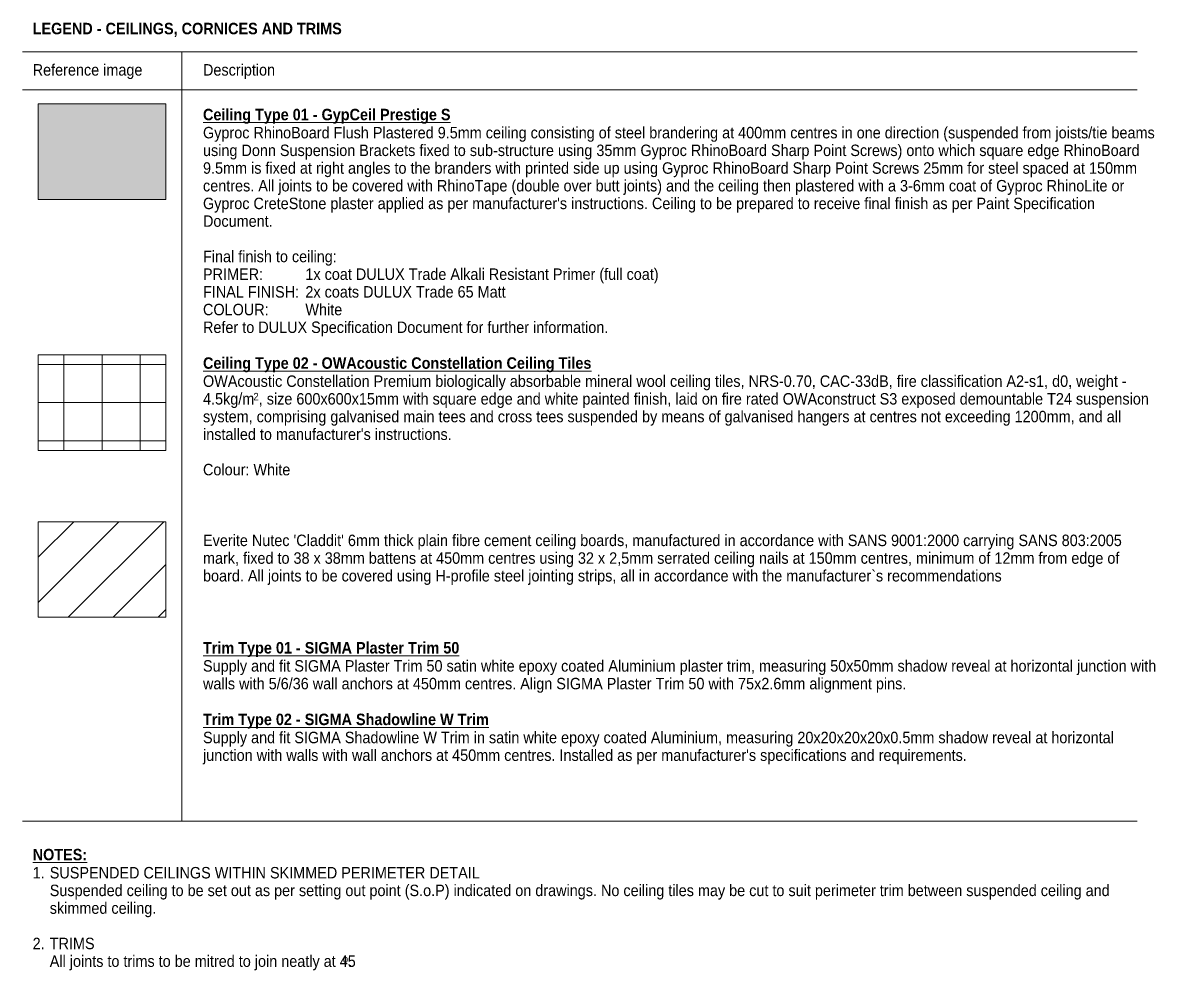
# Model space of a CAD drawing. Header units: millimetres. Extents: x 2814 to 112404, y -27229 to 26301.
# Drawn here: x 2814 to 20598, y 11419 to 26301 of the extents above; entities that cross this region are included whole.
import ezdxf

# ---------------------------------------------------------------- set-up
doc = ezdxf.new("R2010")
doc.units = ezdxf.units.MM
for name, color, linetype, lineweight in [('A-DETL-GENF', 92, 'Continuous', 5), ('A-DETL-THIN', 151, 'Continuous', 5), ('G-ANNO-TEXT', 231, 'Continuous', 5)]:
    doc.layers.add(name, color=color, linetype=linetype, lineweight=lineweight)
doc.styles.add('Arial', font='arial.ttf', dxfattribs={"width": 0.9, "height": 180})
doc.styles.add('Arial_1', font='arial.ttf', dxfattribs={"width": 0.9, "height": 116.98036})
doc.styles.add('Arial_B', font='arialbd.ttf', dxfattribs={"width": 0.9, "height": 180})

msp = doc.modelspace()

# ---------------------------------------------------------------- hatches: boundary and pattern name
at = {"layer": 'A-DETL-GENF'}
h = msp.add_hatch(dxfattribs=at)
h.set_pattern_fill('FP_1', color=9, style=0, pattern_type=2)
h.set_pattern_definition([(0, (0, 0), (101.6, 25.4), [3.353, -72.847, 3.353, -72.847, -406.4]), (0, (0, 0), (101.6, 25.4), [-152.4, 3.353, -149.047, 3.353, -72.847, -177.8]), (0, (0, 0), (101.6, 25.4), [-381, 3.353, -47.447, 3.353, -123.647]), (120, (38.1, 12.7), (-72.797045, 75.28818), [3.353, -72.847, 3.353, -72.847, -406.4]), (120, (38.1, 12.7), (-72.797045, 75.28818), [-152.4, 3.353, -149.047, 3.353, -72.847, -177.8]), (120, (38.1, 12.7), (-72.797045, 75.28818), [-381, 3.353, -47.447, 3.353, -123.647]), (240, (50.8, 63.5), (-28.802955, -100.68818), [3.353, -72.847, 3.353, -72.847, -406.4]), (240, (50.8, 63.5), (-28.802955, -100.68818), [-152.4, 3.353, -149.047, 3.353, -72.847, -177.8]), (240, (50.8, 63.5), (-28.802955, -100.68818), [-381, 3.353, -47.447, 3.353, -123.647])])
h.paths.add_polyline_path([(5064.1, 23524.5), (5064.1, 25024.5), (3055.6, 25024.5), (3055.6, 23524.5)])
h = msp.add_hatch(dxfattribs=at)
h.set_pattern_fill('FP_2', color=251, style=0, pattern_type=2)
h.set_pattern_definition([(270, (1059.84, 20334.46), (600, 4e-14), []), (0, (1059.84, 20334.46), (0, 600), [])])
h.paths.add_polyline_path([(5064.1, 19584.5), (5064.1, 21084.5), (3055.6, 21084.5), (3055.6, 19584.5)])
h = msp.add_hatch(dxfattribs=at)
h.set_pattern_fill('FP_3', color=251, style=0, pattern_type=2)
h.set_pattern_definition([(45, (0, 0), (-353.553, 353.553), [])])
h.paths.add_polyline_path([(5064.1, 16964.5), (5064.1, 18464.5), (3055.6, 18464.5), (3055.6, 16964.5)])

# ---------------------------------------------------------------- linework, layer by layer
at = {"layer": 'A-DETL-THIN'}
for p, q in [((2814.1, 25844.5), (20314.1, 25844.5)), ((5314.1, 25844.5), (5314.1, 13759.4)), ((2814.1, 25244.5), (20314.1, 25244.5)), ((5064.1, 25024.5), (3055.6, 25024.5)), ((3055.6, 25024.5), (3055.6, 23524.5)), ((5064.1, 23524.5), (5064.1, 25024.5)), ((3055.6, 23524.5), (5064.1, 23524.5)), ((5064.1, 21084.5), (3055.6, 21084.5)), ((3055.6, 21084.5), (3055.6, 19584.5)), ((5064.1, 19584.5), (5064.1, 21084.5)), ((3055.6, 19584.5), (5064.1, 19584.5)), ((5064.1, 18464.5), (3055.6, 18464.5)), ((3055.6, 18464.5), (3055.6, 16964.5)), ((5064.1, 16964.5), (5064.1, 18464.5)), ((3055.6, 16964.5), (5064.1, 16964.5)), ((2814.1, 13759.4), (20314.1, 13759.4))]:
    msp.add_line(p, q, dxfattribs=at)

# ---------------------------------------------------------------- texts
at = {"layer": 'G-ANNO-TEXT', "color": 7, "attachment_point": 1}
for s, insert, char_height, width, style in [('LEGEND - CEILINGS, CORNICES AND TRIMS', (2971.7, 26298.6), 180, 5728.859, 'Arial_B'), ('Reference image', (2971.7, 25649.8), 180, 2005.822, 'Arial'), ('Description', (5645.7, 25649.8), 180, 1320.379, 'Arial'), ('\\LCeiling Type 01 - GypCeil Prestige S', (5645.7, 24948.4), 180, 4596.074, 'Arial_B'), ('Gyproc RhinoBoard Flush Plastered 9.5mm ceiling consisting of steel brandering at 400mm centres in one direction (suspended from joists/tie beams ', (5645.7, 24664), 180, 17525.69, 'Arial'), ('using Donn Suspension Brackets fixed to sub-structure using 35mm Gyproc RhinoBoard Sharp Point Screws) onto which square edge RhinoBoard ', (5645.7, 24386.2), 180, 17359.741, 'Arial'), ('9.5mm is fixed at right angles to the branders with printed side up using Gyproc RhinoBoard Sharp Point Screws 25mm for steel spaced at 150mm ', (5645.7, 24108.4), 180, 17222.653, 'Arial'), ('centres. All joints to be covered with RhinoTape (double over butt joints) and the ceiling then plastered with a 3-6mm coat of Gyproc RhinoLite or ', (5645.7, 23830.5), 180, 16962.906, 'Arial'), ("Gyproc CreteStone plaster applied as per manufacturer's instructions. Ceiling to be prepared to receive final finish as per Paint Specification ", (5645.7, 23552.7), 180, 16327.969, 'Arial'), ('Document.', (5645.7, 23274.9), 180, 1298.734, 'Arial'), ('Final finish to ceiling:', (5645.7, 22719.3), 180, 2417.088, 'Arial'), ('PRIMER:', (5645.7, 22441.5), 180, 1111.139, 'Arial'), ('^I^I^I', (6562.5, 22441.5), 180, 836.962, 'Arial'), ('1x coat DULUX Trade Alkali Resistant Primer (full coat)', (7253.1, 22441.5), 180, 6443.162, 'Arial'), ('FINAL FINISH:', (5645.7, 22163.7), 180, 1767.721, 'Arial'), ('^I', (7104.2, 22163.7), 180, 180.38, 'Arial'), ('2x coats DULUX Trade 65 Matt', (7253.1, 22163.7), 180, 3694.176, 'Arial'), ('COLOUR:', (5645.7, 21885.9), 180, 1226.582, 'Arial'), ('^I^I^I', (6657.8, 21885.9), 180, 721.519, 'Arial'), ('White', (7253.1, 21885.9), 180, 692.658, 'Arial'), ('Refer to DULUX Specification Document for further information.', (5645.7, 21608), 180, 7460.504, 'Arial'), ('\\LCeiling Type 02 - OWAcoustic Constellation Ceiling Tiles', (5645.7, 21045.8), 180, 7229.618, 'Arial_B'), ('OWAcoustic Constellation Premium biologically absorbable mineral wool ceiling tiles, NRS-0.70, CAC-33dB, fire classification A2-s1, d0, weight - ', (5645.7, 20761.4), 180, 16962.906, 'Arial'), ('4.5kg/m', (5645.7, 20483.6), 180, 959.62, 'Arial'), ('2', (6437.5, 20487.2), 117, 101.013, 'Arial_1'), (', size 600x600x15mm with square edge and white painted finish, laid on fire rated OWAconstruct S3 exposed demountable T24 suspension ', (6520.8, 20483.6), 180, 16428.982, 'Arial'), ('system, comprising galvanised main tees and cross tees suspended by means of galvanised hangers at centres not exceeding 1200mm, and all ', (5645.7, 20205.7), 180, 16840.248, 'Arial'), ("installed to manufacturer's instructions.", (5645.7, 19927.9), 180, 4538.353, 'Arial'), ('Colour: White', (5645.7, 19372.3), 180, 1623.417, 'Arial'), ("Everite Nutec 'Claddit' 6mm thick plain fibre cement ceiling boards, manufactured in accordance with SANS 9001:2000 carrying SANS 803:2005 ", (5645.7, 18261.1), 180, 16991.767, 'Arial'), ('mark, fixed to 38 x 38mm battens at 450mm centres using 32 x 2,5mm serrated ceiling nails at 150mm centres, minimum of 12mm from edge of ', (5645.7, 17983.2), 180, 16890.754, 'Arial'), ('board. All joints to be covered using H-profile steel jointing strips, all in accordance with the manufacturer`s recommendations', (5645.7, 17705.4), 180, 14610.755, 'Arial'), ('\\LTrim Type 01 - SIGMA Plaster Trim 50', (5645.7, 16574.3), 180, 4747.593, 'Arial_B'), ('Supply and fit SIGMA Plaster Trim 50 satin white epoxy coated Aluminium plaster trim, measuring 50x50mm shadow reveal at horizontal junction with ', (5645.7, 16289.9), 180, 17489.614, 'Arial'), ('walls with 5/6/36 wall anchors at 450mm centres. Align SIGMA Plaster Trim 50 with 75x2.6mm alignment pins.', (5645.7, 16012.1), 180, 12886.325, 'Arial'), ('\\LTrim Type 02 - SIGMA Shadowline W Trim', (5645.7, 15449.9), 180, 5303.163, 'Arial_B'), ('Supply and fit SIGMA Shadowline W Trim in satin white epoxy coated Aluminium, measuring 20x20x20x20x0.5mm shadow reveal at horizontal ', (5645.7, 15165.4), 180, 16746.45, 'Arial'), ("junction with walls with wall anchors at 450mm centres. Installed as per manufacturer's specifications and requirements.", (5645.7, 14887.6), 180, 13961.388, 'Arial'), ('\\LNOTES:', (2971.7, 13326.4), 180, 1024.557, 'Arial_B'), ('1.', (2971.7, 13041.9), 180, 324.786, 'Arial'), ('SUSPENDED CEILINGS WITHIN SKIMMED PERIMETER DETAIL', (3239.6, 13041.9), 180, 7994.428, 'Arial'), ('Suspended ceiling to be set out as per setting out point (S.o.P) indicated on drawings. No ceiling tiles may be cut to suit perimeter trim between suspended ceiling and ', (3239.6, 12764.1), 180, 19459.361, 'Arial'), ('skimmed ceiling. ', (3239.6, 12486.3), 180, 2013.037, 'Arial'), ('2.', (2971.7, 11930.7), 180, 324.786, 'Arial'), ('TRIMS', (3239.6, 11930.7), 180, 829.747, 'Arial'), ('All joints to trims to be mitred to join neatly at 45', (3239.6, 11652.9), 180, 5577.34, 'Arial'), ('o', (7841.4, 11656.5), 117, 101.013, 'Arial_1'), ('.', (7924.7, 11652.9), 180, 72.152, 'Arial')]:
    msp.add_mtext(s, dxfattribs=dict(at, insert=insert, char_height=char_height, width=width, style=style))

doc.saveas('drawing.dxf')
